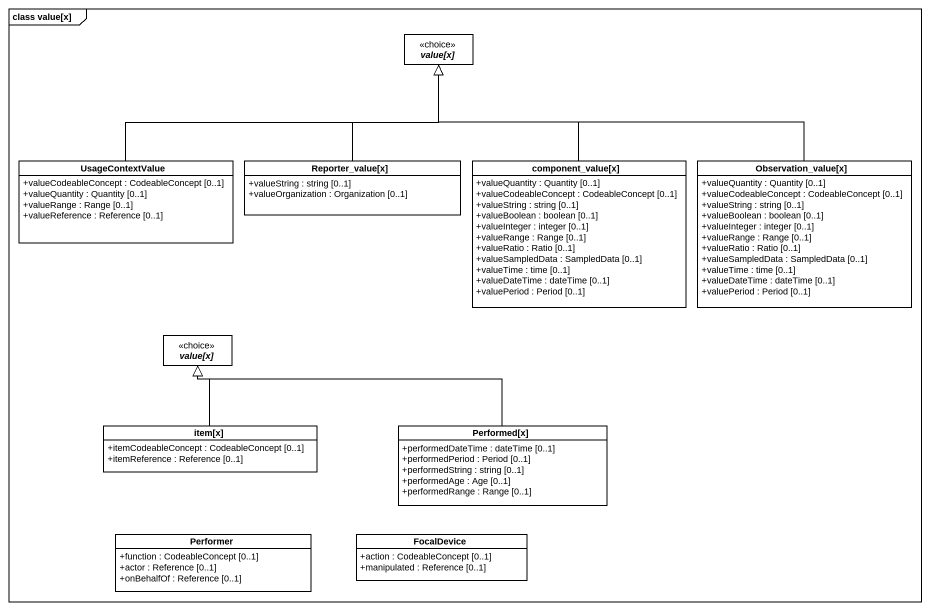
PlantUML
@startuml
mainframe class value[x]
hide circle
hide empty members
skinparam classAttributeIconSize 0
abstract class "value[x]" as value_x <<choice>>
class UsageContextValue {
  +valueCodeableConcept : CodeableConcept [0..1]
  +valueQuantity : Quantity [0..1]
  +valueRange : Range [0..1]
  +valueReference : Reference [0..1]
}
class "Reporter_value[x]" as Reporter_value_x {
  +valueString : string [0..1]
  +valueOrganization : Organization [0..1]
}
class "component_value[x]" as component_value_x {
  +valueQuantity : Quantity [0..1]
  +valueCodeableConcept : CodeableConcept [0..1]
  +valueString : string [0..1]
  +valueBoolean : boolean [0..1]
  +valueInteger : integer [0..1]
  +valueRange : Range [0..1]
  +valueRatio : Ratio [0..1]
  +valueSampledData : SampledData [0..1]
  +valueTime : time [0..1]
  +valueDateTime : dateTime [0..1]
  +valuePeriod : Period [0..1]
}
class "Observation_value[x]" as Observation_value_x {
  +valueQuantity : Quantity [0..1]
  +valueCodeableConcept : CodeableConcept [0..1]
  +valueString : string [0..1]
  +valueBoolean : boolean [0..1]
  +valueInteger : integer [0..1]
  +valueRange : Range [0..1]
  +valueRatio : Ratio [0..1]
  +valueSampledData : SampledData [0..1]
  +valueTime : time [0..1]
  +valueDateTime : dateTime [0..1]
  +valuePeriod : Period [0..1]
}
abstract class "value[x]" as value_x_2 <<choice>>
class "item[x]" as item_x {
  +itemCodeableConcept : CodeableConcept [0..1]
  +itemReference : Reference [0..1]
}
class "Performed[x]" as Performed_x {
  +performedDateTime : dateTime [0..1]
  +performedPeriod : Period [0..1]
  +performedString : string [0..1]
  +performedAge : Age [0..1]
  +performedRange : Range [0..1]
}
class Performer {
  +function : CodeableConcept [0..1]
  +actor : Reference [0..1]
  +onBehalfOf : Reference [0..1]
}
class FocalDevice {
  +action : CodeableConcept [0..1]
  +manipulated : Reference [0..1]
}
UsageContextValue -right-|> value_x
Reporter_value_x -up-|> value_x
component_value_x -up-|> value_x
Observation_value_x -left-|> value_x
item_x -up-|> value_x_2
Performed_x -left-|> value_x_2
@enduml
